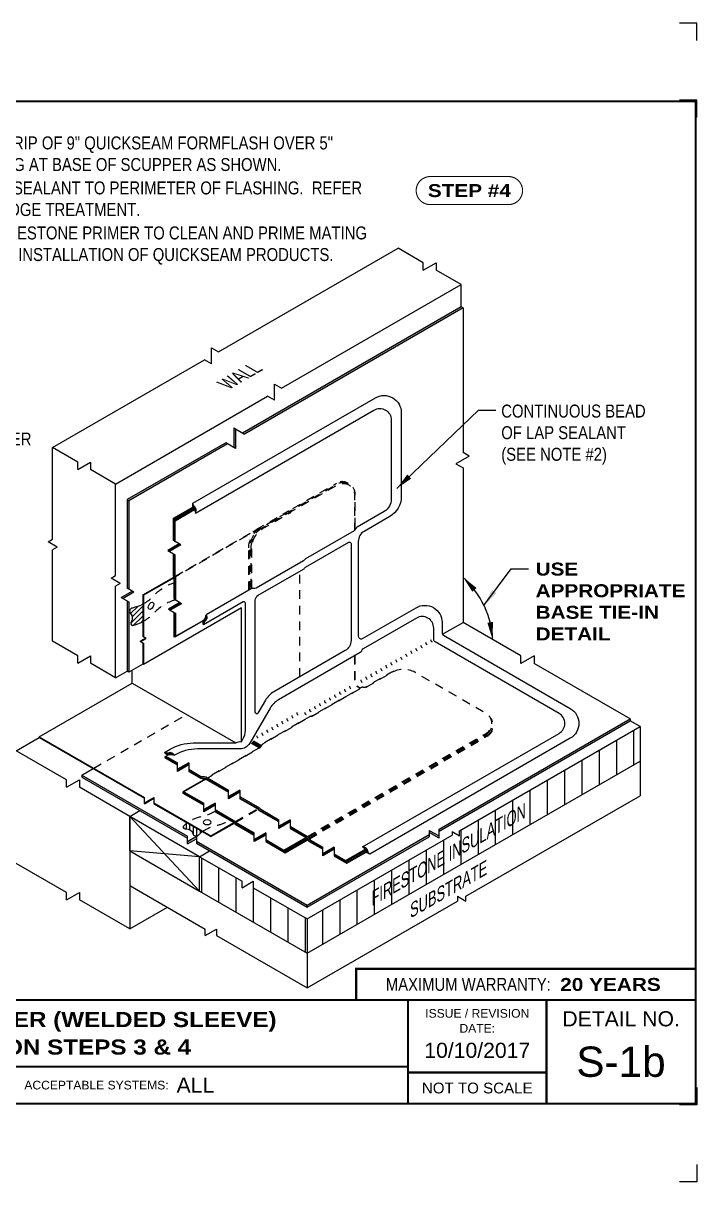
# Model space of a CAD drawing. Header units: inches. Extents: x 277.4 to 297.5, y 91 to 107.7.
# Drawn here: x 287.74 to 297.48, y 90.99 to 107.75 of the extents above; entities that cross this region are included whole.
import ezdxf
from ezdxf.enums import TextEntityAlignment as Align

# ---------------------------------------------------------------- set-up
doc = ezdxf.new("R2010")
doc.units = ezdxf.units.IN
doc.header["$MEASUREMENT"] = 0
doc.linetypes.add('HIDDEN2', pattern=[0.1875, 0.125, -0.0625])
doc.layers.get('0').update_dxf_attribs({"linetype": 'CONTINUOUS'})
doc.layers.get('DEFPOINTS').update_dxf_attribs({"linetype": 'CONTINUOUS'})
for name, color, linetype in [('FSBP-ACCESSORY-OTHER', 7, 'CONTINUOUS'), ('FSBP-ANNO-NOTE', 7, 'CONTINUOUS'), ('FSBP-INSULATION', 7, 'CONTINUOUS'), ('FSBP-MEMBRANE', 7, 'CONTINUOUS'), ('FSBP-SEALANTS', 1, 'CONTINUOUS'), ('FSBP-SUBSTRATE-GENERIC', 9, 'CONTINUOUS'), ('FSBP-TTLB', 7, 'CONTINUOUS'), ('FSBP-TTLB-BORDER', 7, 'CONTINUOUS'), ('FSBP-TTLB-TEXT', 7, 'CONTINUOUS'), ('FSBP-WALL-CURB', 9, 'CONTINUOUS'), ('FSBP-WOOD', 7, 'CONTINUOUS')]:
    doc.layers.add(name, color=color, linetype=linetype)
doc.styles.add('FSBP_ARIAL', font='arial.ttf')
doc.styles.add('FSBP_ARIAL_BOLD', font='')
doc.styles.add('FSBP_ARIAL_NAR', font='ARIALN.TTF')
doc.styles.get('FSBP_ARIAL_BOLD').set_extended_font_data('Arial Black')
doc.dimstyles.new('FSBP-LEADER', dxfattribs={"dimtxt": 0.1875, "dimasz": 0.25, "dimexe": 0.0625, "dimexo": 0.125, "dimgap": 0.125, "dimtad": 0, "dimtih": 1, "dimtoh": 1, "dimdec": 4, "dimzin": 0, "dimdsep": 46, "dimlunit": 4, "dimtxsty": 'FSBP_ARIAL_NAR', "dimcen": 0.09375, "dimclrd": 256, "dimclre": 256, "dimclrt": 256, "dimadec": 0, "dimazin": 0, "dimtfac": 1, "dimtdec": 4, "dimtofl": 0, "dimtmove": 0, "dimatfit": 3, "dimfxl": 0, "dimtolj": 1, "dimtzin": 0, "dimlwd": -1, "dimlwe": -1, "dimarcsym": 0})

# ---------------------------------------------------------------- blocks, each defined once
blk = doc.blocks.new('TTLB-EPDM_2')
at = {"layer": 'DEFPOINTS', "linetype": 'Continuous', "ltscale": 1.75}
for points in [[(20.016, 13.881), (20.016, 14.131), (19.766, 14.131)], [(20.016, -2.381), (20.016, -2.631), (19.766, -2.631)]]:
    blk.add_lwpolyline(points, dxfattribs=at)
at = {"layer": 'DEFPOINTS', "color": 1}
for points in [[(20.016, 12.766), (20.016, 13.016), (19.766, 13.016)], [(20.016, -1.266), (20.016, -1.516), (19.766, -1.516)]]:
    blk.add_lwpolyline(points, dxfattribs=at)
at = {"layer": 'FSBP-TTLB', "const_width": 0.0312}
blk.add_lwpolyline([(15.09, 0), (20, 0), (20, 0.451), (15.09, 0.451)], close=True, dxfattribs=at)
for points in [[(0, 0), (0, -1.5), (20, -1.5), (20, 0), (0, 0)], [(15.84, 0), (15.84, -0.964)], [(17.841, 0), (17.841, -1.5)], [(20, 0), (20, -1.5)], [(4.825, -0.964), (15.84, -0.964)], [(15.84, -0.964), (15.84, -1.5)], [(15.84, -1.049), (17.841, -1.049)]]:
    blk.add_lwpolyline(points, dxfattribs=at)
at = {"layer": 'FSBP-TTLB-BORDER', "const_width": 0.0312}
blk.add_lwpolyline([(20, 0), (20, 13), (0, 13), (0, 0)], dxfattribs=at)
at = {"layer": 'FSBP-TTLB-TEXT', "style": 'FSBP_ARIAL_NAR'}
blk.add_text('MAXIMUM WARRANTY:', height=0.1875, dxfattribs=at).set_placement((17.905, 0.226), align=Align.MIDDLE_RIGHT)
at = {"layer": 'FSBP-TTLB-TEXT', "style": 'FSBP_ARIAL'}
for s, height, p in [('ISSUE / REVISION', 0.125, (16.841, -0.194)), ('DETAIL NO.', 0.2188, (18.921, -0.272)), ('DATE:', 0.125, (16.841, -0.41)), ('NOT TO SCALE', 0.15625, (16.841, -1.274))]:
    blk.add_text(s, height=height, dxfattribs=at).set_placement(p, align=Align.MIDDLE_CENTER)
blk.add_text('ACCEPTABLE SYSTEMS:', height=0.125, dxfattribs=at).set_placement((10.293, -1.232), align=Align.MIDDLE_LEFT)
at = {"layer": 'FSBP-TTLB-TEXT'}
for tag, height, style, p in [('MAXIMUM_WARRANTY', 0.188, 'FSBP_ARIAL_BOLD', (18.04, 0.224)), ('ACCPT_SYSTEMS', 0.219, 'FSBP_ARIAL', (12.494, -1.232))]:
    blk.add_attdef(tag, text='', height=height, dxfattribs=dict(at, style=style)).set_placement(p, align=Align.MIDDLE_LEFT)
for tag, height, style, p in [('DETAIL_DESCP_LINE_1', 0.219, 'FSBP_ARIAL_BOLD', (10.331, -0.283)), ('DETAIL_DESCP_LINE_2', 0.219, 'FSBP_ARIAL_BOLD', (10.331, -0.681)), ('ISSUE_REV_DATE', 0.219, 'FSBP_ARIAL', (16.841, -0.728)), ('DETAIL_NUMBER', 0.438, 'FSBP_ARIAL', (18.919, -0.893))]:
    blk.add_attdef(tag, text='', height=height, dxfattribs=dict(at, style=style)).set_placement(p, align=Align.MIDDLE_CENTER)

msp = doc.modelspace()

# ---------------------------------------------------------------- hatches: boundary and pattern name
at = {"layer": 'FSBP-ACCESSORY-OTHER'}
h = msp.add_hatch(dxfattribs=at)
h.set_pattern_fill('STEEL', color=256, scale=0.25, angle=90, style=0)
h.set_pattern_definition([(135, (-0.43035, -0.21506), (-0.022097087, -0.022097087), []), (135, (-0.445974, -0.21506), (-0.022097087, -0.022097087), [])])
h.paths.add_polyline_path([(289.921, 99.725, 0.079624), (289.919, 99.734), (289.469, 99.475), (289.479, 99.47)])
h.paths.add_polyline_path([(289.518, 98.845), (289.509, 98.85), (289.43, 98.805), (289.439, 98.8)])
h.paths.add_polyline_path([(289.63, 96.535), (289.63, 96.545), (289.492, 96.466), (289.492, 96.455)])
h.paths.add_polyline_path([(290.793, 96.176, 0.082504), (290.786, 96.183), (290.453, 95.991), (290.453, 95.98)])
h = msp.add_hatch(dxfattribs=at)
h.set_pattern_fill('STEEL', color=256, scale=0.25, style=0)
h.set_pattern_definition([(45, (-0.43035, -0.21506), (-0.022097087, 0.022097087), []), (45, (-0.43035, -0.199437), (-0.022097087, 0.022097087), [])])
h.paths.add_polyline_path([(289.63, 96.466), (289.63, 96.455), (290.453, 95.98), (290.453, 95.991)])
h.paths.add_polyline_path([(287.971, 97.424), (287.971, 97.413), (289.492, 96.535), (289.492, 96.545)])
h.paths.add_polyline_path([(289.479, 98.777), (289.469, 98.782), (289.469, 98.475), (289.479, 98.47)])
h.paths.add_polyline_path([(289.479, 99.47), (289.469, 99.475), (289.469, 98.873), (289.479, 98.868)])
at = {"layer": 'FSBP-INSULATION'}
h = msp.add_hatch(dxfattribs=at)
h.set_pattern_fill('LINE', color=256, scale=2, angle=90, style=0)
h.set_pattern_definition([(90, (-0.43035, -0.21506), (-0.25, 2e-17), [])])
h.paths.add_polyline_path([(291.066, 95.24), (291.066, 95.334), (290.904, 95.24), (290.904, 95.334), (290.29, 95.689), (290.29, 95.189), (291.844, 94.291), (291.844, 94.791)])
h.paths.add_polyline_path([(291.844, 94.791), (291.844, 94.291), (293.498, 95.246), (296.658, 97.07), (296.658, 97.57), (294.046, 96.062), (294.046, 95.991), (293.94, 96.052), (293.94, 96.002)])
h.paths.add_polyline_path([(292.757, 94.9), (295.17, 96.294), (295.025, 96.546), (292.612, 95.152)], flags=24)
at = {"layer": 'FSBP-MEMBRANE'}
h = msp.add_hatch(color=256, dxfattribs=at)
h.paths.add_polyline_path([(289.267, 100.839), (289.241, 100.854), (289.241, 99.572), (289.267, 99.557)])
h.paths.add_polyline_path([(289.241, 100.854), (289.267, 100.839), (290.693, 101.662), (290.667, 101.677)])
h.paths.add_polyline_path([(290.809, 101.876), (290.783, 101.891), (290.783, 101.61), (290.809, 101.595)])
h.paths.add_polyline_path([(294.098, 103.628), (294.072, 103.643), (290.911, 101.818), (290.937, 101.803)])
h.paths.add_polyline_path([(289.341, 99.514), (289.315, 99.529), (289.158, 99.438), (289.184, 99.423)])
h.paths.add_polyline_path([(289.267, 99.375), (289.241, 99.39), (289.241, 98.373), (289.267, 98.358)])
h = msp.add_hatch(color=256, dxfattribs=at)
edge = h.paths.add_edge_path()
edge.add_spline(control_points=[(290.215, 100.709), (290.212, 100.712), (290.21, 100.716), (290.207, 100.719)], knot_values=[0.270252, 0.270252, 0.270252, 0.270252, 0.308592, 0.308592, 0.308592, 0.308592], degree=3, periodic=0)
edge.add_line((290.207, 100.719), (289.925, 100.556))
edge.add_line((289.925, 100.556), (289.938, 100.549))
edge.add_line((289.938, 100.549), (290.215, 100.709))
h.paths.add_polyline_path([(289.938, 100.549), (289.925, 100.556), (289.925, 100.254), (289.938, 100.246)])
h.paths.add_polyline_path([(290.02, 100.199), (290.007, 100.206), (289.842, 100.111), (289.855, 100.104)])
h.paths.add_polyline_path([(289.938, 100.056), (289.925, 100.063), (289.925, 99.753, 0.124612), (289.929, 99.739, -0.124612), (289.934, 99.726), (289.934, 99.404), (289.947, 99.397), (289.947, 99.726, 0.124612), (289.942, 99.74, -0.124612), (289.938, 99.753)])
h.paths.add_polyline_path([(290.029, 99.349), (290.016, 99.357), (289.852, 99.261), (289.865, 99.254)])
h.paths.add_polyline_path([(289.947, 99.206), (289.934, 99.214), (289.934, 98.884), (289.947, 98.877)])
h = msp.add_hatch(color=256, dxfattribs=at)
h.paths.add_polyline_path([(293.751, 96.089), (293.751, 96.059), (296.513, 97.654), (296.513, 97.684)])
h.paths.add_polyline_path([(293.611, 96.07), (293.611, 96.04), (293.751, 95.959), (293.751, 95.989)])
h.paths.add_polyline_path([(293.611, 95.978), (293.611, 96.008), (291.846, 94.989), (291.846, 94.959)])
h.paths.add_polyline_path([(290.243, 95.914), (290.243, 95.884), (291.846, 94.959), (291.846, 94.989)])
h.paths.add_polyline_path([(290.243, 95.949), (290.243, 95.979), (290.116, 95.906), (290.116, 95.876)])
h.paths.add_polyline_path([(290.116, 95.957), (290.116, 95.987), (288.587, 96.87), (288.587, 96.84)])
h = msp.add_hatch(color=256, dxfattribs=at)
h.paths.add_polyline_path([(289.804, 97.145), (289.803, 97.144), (289.803, 97.124), (289.971, 97.027), (289.971, 97.048)])
h.paths.add_polyline_path([(290.136, 97.027), (290.136, 97.048), (289.971, 96.953), (289.971, 96.932)])
h.paths.add_polyline_path([(290.136, 96.953), (290.136, 96.932), (290.304, 96.835, 0.127503), (290.342, 96.827, -0.127503), (290.381, 96.82), (290.707, 96.632), (290.707, 96.653), (290.381, 96.842, 0.127503), (290.342, 96.849, -0.127503), (290.304, 96.856)])
h.paths.add_polyline_path([(290.872, 96.632), (290.872, 96.653), (290.707, 96.558), (290.707, 96.537)])
h.paths.add_polyline_path([(290.872, 96.558), (290.872, 96.537), (291.135, 96.384, -0.124612), (291.145, 96.374, 0.124612), (291.154, 96.363), (291.434, 96.202), (291.434, 96.223), (291.173, 96.374, -0.124612), (291.164, 96.384, 0.124612), (291.154, 96.395)])
h.paths.add_polyline_path([(291.599, 96.202), (291.599, 96.223), (291.434, 96.128), (291.434, 96.106)])
h.paths.add_polyline_path([(291.599, 96.128), (291.599, 96.106), (291.831, 95.972, -0.127503), (291.857, 95.942, 0.127503), (291.882, 95.913), (292.069, 95.805), (292.069, 95.827), (291.901, 95.924, -0.127503), (291.875, 95.953, 0.127503), (291.85, 95.983)])
h.paths.add_polyline_path([(292.233, 95.805), (292.233, 95.827), (292.069, 95.732), (292.069, 95.71)])
h.paths.add_polyline_path([(292.233, 95.732), (292.233, 95.71), (292.401, 95.613), (292.401, 95.635)])
edge = h.paths.add_edge_path()
edge.add_spline(control_points=[(292.686, 95.777), (292.684, 95.783), (292.681, 95.789), (292.678, 95.795)], knot_values=[0.253224, 0.253224, 0.253224, 0.253224, 0.308592, 0.308592, 0.308592, 0.308592], degree=3, periodic=0)
edge.add_line((292.678, 95.795), (292.401, 95.635))
edge.add_line((292.401, 95.635), (292.401, 95.613))
edge.add_line((292.401, 95.613), (292.686, 95.777))
h = msp.add_hatch(color=256, dxfattribs=at)
h.paths.add_polyline_path([(290.064, 96.629), (290.064, 96.614), (290.35, 96.45), (290.35, 96.465)])
h.paths.add_polyline_path([(290.514, 96.45), (290.514, 96.465), (290.35, 96.369), (290.35, 96.354)])
h.paths.add_polyline_path([(290.514, 96.369), (290.514, 96.354), (290.793, 96.194, -0.124612), (290.802, 96.183, 0.124612), (290.812, 96.172), (291.081, 96.017), (291.081, 96.032), (290.819, 96.183, -0.124612), (290.809, 96.194, 0.124612), (290.8, 96.205)])
h.paths.add_polyline_path([(291.246, 96.017), (291.246, 96.032), (291.081, 95.937), (291.081, 95.922)])
h.paths.add_polyline_path([(291.246, 95.937), (291.246, 95.922), (291.508, 95.77), (291.508, 95.785)])
h.paths.add_polyline_path([(291.835, 95.959, 0.044468), (291.824, 95.968), (291.508, 95.785), (291.508, 95.77)])
at = {"layer": 'FSBP-SEALANTS'}
h = msp.add_hatch(dxfattribs=at)
h.set_pattern_fill('ANSI31', color=256, scale=0.1, style=0)
h.set_pattern_definition([(15, (373.060452, -130.193455), (0.00323523806, -0.0120740728), [])])
edge = h.paths.add_edge_path()
edge.add_spline(control_points=[(290.192, 100.804), (290.195, 100.791), (290.202, 100.758), (290.252, 100.721), (290.238, 100.68), (290.231, 100.66)], knot_values=[0, 0, 0, 0, 0.040518, 0.100456, 0.157748, 0.157748, 0.157748, 0.157748], degree=3, periodic=0)
edge.add_spline(control_points=[(290.231, 100.66), (290.228, 100.676), (290.224, 100.692), (290.217, 100.705)], knot_values=[0.106602, 0.106602, 0.106602, 0.106602, 0.154013, 0.154013, 0.154013, 0.154013], degree=3, periodic=0)
edge.add_spline(control_points=[(290.217, 100.705), (290.216, 100.706), (290.213, 100.711), (290.21, 100.716), (290.207, 100.72)], knot_values=[0.089531, 0.089531, 0.089531, 0.089531, 0.091614, 0.106602, 0.106602, 0.106602, 0.106602], degree=3, periodic=0)
edge.add_spline(control_points=[(290.207, 100.72), (290.204, 100.725), (290.2, 100.729), (290.197, 100.734)], knot_values=[0.072772, 0.072772, 0.072772, 0.072772, 0.089531, 0.089531, 0.089531, 0.089531], degree=3, periodic=0)
edge.add_spline(control_points=[(290.197, 100.734), (290.194, 100.738), (290.192, 100.743), (290.19, 100.748), (290.189, 100.749)], knot_values=[0.054789, 0.054789, 0.054789, 0.054789, 0.069492, 0.072772, 0.072772, 0.072772, 0.072772], degree=3, periodic=0)
edge.add_spline(control_points=[(290.189, 100.749), (290.184, 100.766), (290.188, 100.785), (290.192, 100.804)], knot_values=[0, 0, 0, 0, 0.054789, 0.054789, 0.054789, 0.054789], degree=3, periodic=0)
h = msp.add_hatch(dxfattribs=at)
h.set_pattern_fill('ANSI31', color=256, scale=0.4, style=0)
h.set_pattern_definition([(45, (30.498773, -1.266806), (-0.035355339, 0.035355339), [])])
h.paths.add_polyline_path([(289.469, 99.342, -0.065045), (289.319, 99.286, 0.622721), (289.291, 99.207, -0.36093), (289.3, 99.088, 0.501334), (289.319, 99.032, 0.065045), (289.469, 99.089)])
h = msp.add_hatch(dxfattribs=at)
h.set_pattern_fill('ANSI31', color=256, scale=0.1, angle=-60, style=0)
h.set_pattern_definition([(345, (373.21354, 330.041008), (0.00323523806, 0.0120740728), [])])
edge = h.paths.add_edge_path()
edge.add_spline(control_points=[(290.345, 99.043), (290.348, 99.056), (290.355, 99.09), (290.405, 99.126), (290.391, 99.167), (290.384, 99.187)], knot_values=[0, 0, 0, 0, 0.040518, 0.100456, 0.157748, 0.157748, 0.157748, 0.157748], degree=3, periodic=0)
edge.add_spline(control_points=[(290.384, 99.187), (290.381, 99.172), (290.377, 99.156), (290.37, 99.142)], knot_values=[0.106602, 0.106602, 0.106602, 0.106602, 0.154013, 0.154013, 0.154013, 0.154013], degree=3, periodic=0)
edge.add_spline(control_points=[(290.37, 99.142), (290.369, 99.141), (290.367, 99.136), (290.363, 99.132), (290.36, 99.128)], knot_values=[0.089531, 0.089531, 0.089531, 0.089531, 0.091614, 0.106602, 0.106602, 0.106602, 0.106602], degree=3, periodic=0)
edge.add_spline(control_points=[(290.36, 99.128), (290.357, 99.123), (290.353, 99.118), (290.35, 99.114)], knot_values=[0.072772, 0.072772, 0.072772, 0.072772, 0.089531, 0.089531, 0.089531, 0.089531], degree=3, periodic=0)
edge.add_spline(control_points=[(290.35, 99.114), (290.348, 99.11), (290.345, 99.105), (290.343, 99.099), (290.343, 99.098)], knot_values=[0.054789, 0.054789, 0.054789, 0.054789, 0.069492, 0.072772, 0.072772, 0.072772, 0.072772], degree=3, periodic=0)
edge.add_spline(control_points=[(290.343, 99.098), (290.337, 99.082), (290.341, 99.062), (290.345, 99.043)], knot_values=[0, 0, 0, 0, 0.054789, 0.054789, 0.054789, 0.054789], degree=3, periodic=0)
h = msp.add_hatch(dxfattribs=at)
h.set_pattern_fill('ANSI31', color=256, scale=0.1, angle=-60, style=0)
h.set_pattern_definition([(75, (531.264418, 53.462733), (0.0120740728, -0.00323523806), [])])
edge = h.paths.add_edge_path()
edge.add_spline(control_points=[(289.78, 97.196), (289.793, 97.191), (289.825, 97.181), (289.882, 97.206), (289.911, 97.173), (289.925, 97.157)], knot_values=[0, 0, 0, 0, 0.040518, 0.100456, 0.157748, 0.157748, 0.157748, 0.157748], degree=3, periodic=0)
edge.add_spline(control_points=[(289.925, 97.157), (289.909, 97.162), (289.894, 97.167), (289.878, 97.167)], knot_values=[0.106602, 0.106602, 0.106602, 0.106602, 0.154013, 0.154013, 0.154013, 0.154013], degree=3, periodic=0)
edge.add_spline(control_points=[(289.878, 97.167), (289.877, 97.167), (289.872, 97.167), (289.866, 97.167), (289.861, 97.166)], knot_values=[0.089531, 0.089531, 0.089531, 0.089531, 0.091614, 0.106602, 0.106602, 0.106602, 0.106602], degree=3, periodic=0)
edge.add_spline(control_points=[(289.861, 97.166), (289.855, 97.166), (289.849, 97.165), (289.844, 97.165)], knot_values=[0.072772, 0.072772, 0.072772, 0.072772, 0.089531, 0.089531, 0.089531, 0.089531], degree=3, periodic=0)
edge.add_spline(control_points=[(289.844, 97.165), (289.839, 97.164), (289.833, 97.164), (289.828, 97.166), (289.827, 97.166)], knot_values=[0.054789, 0.054789, 0.054789, 0.054789, 0.069492, 0.072772, 0.072772, 0.072772, 0.072772], degree=3, periodic=0)
edge.add_spline(control_points=[(289.827, 97.166), (289.81, 97.17), (289.795, 97.183), (289.78, 97.196)], knot_values=[0, 0, 0, 0, 0.054789, 0.054789, 0.054789, 0.054789], degree=3, periodic=0)
h = msp.add_hatch(dxfattribs=at)
h.set_pattern_fill('ANSI31', color=256, scale=0.4, angle=45, style=0)
h.set_pattern_definition([(90, (21.60036, 0.203955), (-0.05, 7e-18), [])])
h.paths.add_polyline_path([(290.109, 96.179, 0.028525), (290.057, 96.13, 0.501334), (290.097, 96.086, -0.36093), (290.195, 96.018, 0.550988), (290.27, 95.996, -0.032505), (290.328, 96.052)])
h = msp.add_hatch(dxfattribs=at)
h.set_pattern_fill('ANSI31', color=256, scale=0.1, style=0)
h.set_pattern_definition([(45, (134.133998, 282.992123), (-0.00883883476, 0.00883883476), [])])
edge = h.paths.add_edge_path()
edge.add_spline(control_points=[(292.75, 95.727), (292.74, 95.736), (292.715, 95.759), (292.708, 95.82), (292.665, 95.829), (292.645, 95.833)], knot_values=[0, 0, 0, 0, 0.040518, 0.100456, 0.157748, 0.157748, 0.157748, 0.157748], degree=3, periodic=0)
edge.add_spline(control_points=[(292.645, 95.833), (292.656, 95.822), (292.668, 95.811), (292.676, 95.798)], knot_values=[0.106602, 0.106602, 0.106602, 0.106602, 0.154013, 0.154013, 0.154013, 0.154013], degree=3, periodic=0)
edge.add_spline(control_points=[(292.676, 95.798), (292.677, 95.797), (292.68, 95.792), (292.682, 95.787), (292.684, 95.782)], knot_values=[0.089531, 0.089531, 0.089531, 0.089531, 0.091614, 0.106602, 0.106602, 0.106602, 0.106602], degree=3, periodic=0)
edge.add_spline(control_points=[(292.684, 95.782), (292.686, 95.777), (292.689, 95.772), (292.691, 95.767)], knot_values=[0.072772, 0.072772, 0.072772, 0.072772, 0.089531, 0.089531, 0.089531, 0.089531], degree=3, periodic=0)
edge.add_spline(control_points=[(292.691, 95.767), (292.693, 95.762), (292.696, 95.757), (292.7, 95.753), (292.701, 95.752)], knot_values=[0.054789, 0.054789, 0.054789, 0.054789, 0.069492, 0.072772, 0.072772, 0.072772, 0.072772], degree=3, periodic=0)
edge.add_spline(control_points=[(292.701, 95.752), (292.713, 95.74), (292.731, 95.733), (292.75, 95.727)], knot_values=[0, 0, 0, 0, 0.054789, 0.054789, 0.054789, 0.054789], degree=3, periodic=0)

# ---------------------------------------------------------------- linework, layer by layer
at = {"layer": 'FSBP-ACCESSORY-OTHER', "linetype": 'HIDDEN2'}
for p, q in [((289.939, 99.746), (291.544, 100.673)), ((291.167, 100.445), (289.943, 99.738)), ((290.808, 96.196), (291.128, 96.38)), ((290.813, 96.188), (291.135, 96.374))]:
    msp.add_line(p, q, dxfattribs=at)
at = {"layer": 'FSBP-ACCESSORY-OTHER'}
for p, q in [((289.469, 99.475), (289.919, 99.734)), ((289.921, 99.725), (289.479, 99.47))]:
    msp.add_line(p, q, dxfattribs=at)
at = {"layer": 'FSBP-ACCESSORY-OTHER', "linetype": 'Continuous'}
for p, q in [((289.479, 99.47), (289.469, 99.475)), ((289.469, 99.475), (289.469, 98.873)), ((289.479, 99.47), (289.479, 98.868)), ((290.895, 99.287), (289.479, 98.47)), ((289.43, 98.805), (289.509, 98.85)), ((289.43, 98.805), (289.479, 98.777)), ((289.439, 98.8), (289.518, 98.845)), ((289.518, 98.845), (289.469, 98.873)), ((289.469, 98.782), (289.469, 98.475)), ((289.479, 98.777), (289.479, 98.47)), ((289.479, 98.47), (289.469, 98.475)), ((289.315, 98.199), (289.315, 98.386)), ((287.971, 97.424), (289.315, 98.199)), ((287.971, 97.424), (289.492, 96.545)), ((287.971, 97.424), (287.971, 97.413)), ((287.971, 97.413), (289.492, 96.535)), ((289.492, 96.466), (289.63, 96.545)), ((289.492, 96.455), (289.492, 96.545)), ((289.492, 96.455), (289.63, 96.535)), ((289.63, 96.545), (289.63, 96.455)), ((289.63, 96.466), (290.453, 95.991)), ((289.63, 96.455), (290.453, 95.98)), ((290.453, 95.991), (290.786, 96.183)), ((290.453, 95.98), (290.793, 96.176)), ((290.453, 95.991), (290.453, 95.98))]:
    msp.add_line(p, q, dxfattribs=at)
at = {"layer": 'FSBP-ACCESSORY-OTHER', "linetype": 'HIDDEN2'}
msp.add_lwpolyline([(291.741, 98.292), (291.741, 99.819)], dxfattribs=at)
msp.add_arc((291.607, 100.564), 0.125, 101.277, 120, dxfattribs=at)
at = {"layer": 'FSBP-ACCESSORY-OTHER', "linetype": 'Continuous'}
msp.add_ellipse((289.587, 99.317), major_axis=(-0.0287, -0.0497), ratio=0.57735, dxfattribs=at)
at = {"layer": 'FSBP-ACCESSORY-OTHER', "linetype": 'Continuous', "extrusion": (0, 0, -1)}
msp.add_ellipse((290.399, 96.187), major_axis=(-0.0574, 0), ratio=0.57735, dxfattribs=at)
at = {"layer": 'FSBP-ANNO-NOTE', "const_width": 0.0156}
msp.add_lwpolyline([(293.624, 105.122), (294.756, 105.122, 1), (294.756, 105.528), (293.624, 105.528, 1)], format="xyb", close=True, dxfattribs=at)
at = {"layer": 'FSBP-ANNO-NOTE'}
for points in [[(294.098, 99.734, 0, 0.082, 0), (294.264, 99.548, 0.082, 0.082, 0)], [(294.525, 98.831, 0, 0.082, 0), (294.491, 99.079, 0.082, 0.082, 0)]]:
    msp.add_lwpolyline(points, format="xyseb", dxfattribs=at)
msp.add_ellipse((293.935, 99.173), major_axis=(-0.418, 0.723), ratio=0.57735, start_param=3.926991, end_param=5.2183, dxfattribs=at)
at = {"layer": 'FSBP-INSULATION', "linetype": 'Continuous'}
for p, q in [((294.046, 96.062), (296.658, 97.57)), ((296.658, 97.57), (296.513, 97.654)), ((293.498, 95.246), (296.658, 97.07)), ((293.94, 96.052), (294.046, 95.991)), ((293.94, 96.052), (293.94, 96.002)), ((294.046, 95.991), (294.046, 96.062)), ((291.844, 94.791), (293.94, 96.002)), ((290.29, 95.689), (290.904, 95.334)), ((290.904, 95.24), (291.066, 95.334)), ((290.904, 95.24), (290.904, 95.334)), ((291.066, 95.334), (291.066, 95.24)), ((291.066, 95.24), (291.844, 94.791)), ((291.844, 94.291), (293.498, 95.246)), ((290.29, 95.189), (291.844, 94.291)), ((291.844, 94.791), (291.844, 94.291))]:
    msp.add_line(p, q, dxfattribs=at)
at = {"layer": 'FSBP-INSULATION'}
msp.add_line((296.658, 97.57), (296.658, 97.07), dxfattribs=at)
at = {"layer": 'FSBP-MEMBRANE', "linetype": 'Continuous'}
for p, q in [((294.072, 103.643), (290.911, 101.818)), ((294.098, 103.628), (290.937, 101.803)), ((294.098, 103.628), (294.072, 103.643)), ((294.098, 103.628), (294.098, 101.534)), ((290.783, 101.891), (290.937, 101.803)), ((290.783, 101.891), (290.783, 101.61)), ((290.809, 101.876), (290.809, 101.595)), ((290.667, 101.677), (289.241, 100.854)), ((290.693, 101.662), (289.267, 100.839)), ((290.809, 101.595), (290.667, 101.677)), ((294.185, 101.484), (293.993, 101.373)), ((294.185, 101.484), (294.098, 101.534)), ((293.993, 101.373), (294.098, 101.313)), ((294.098, 101.313), (294.098, 99.078)), ((289.241, 100.854), (289.267, 100.839)), ((289.241, 100.854), (289.241, 99.572)), ((289.267, 100.839), (289.267, 99.557)), ((290.02, 100.199), (289.912, 100.261)), ((289.994, 100.214), (289.829, 100.119)), ((289.829, 100.119), (289.938, 100.056)), ((290.007, 100.206), (289.842, 100.111)), ((290.02, 100.199), (289.855, 100.104)), ((289.341, 99.514), (289.241, 99.572)), ((289.158, 99.438), (289.315, 99.529)), ((289.158, 99.438), (289.267, 99.375)), ((289.341, 99.514), (289.184, 99.423)), ((290.029, 99.349), (289.921, 99.412)), ((289.241, 99.39), (289.241, 98.373)), ((289.267, 99.375), (289.267, 98.358)), ((290.003, 99.364), (289.839, 99.269)), ((289.839, 99.269), (289.947, 99.206)), ((290.016, 99.357), (289.852, 99.261)), ((290.029, 99.349), (289.865, 99.254)), ((290.895, 97.35), (290.895, 99.287)), ((293.801, 98.907), (294.098, 99.078)), ((294.934, 98.595), (294.098, 99.078)), ((295.126, 98.595), (294.934, 98.485)), ((294.934, 98.485), (294.934, 98.595)), ((295.126, 98.595), (295.126, 98.485)), ((289.469, 98.475), (289.267, 98.358)), ((296.513, 97.684), (295.126, 98.485)), ((289.267, 98.358), (289.241, 98.373)), ((289.315, 98.199), (290.814, 97.334)), ((293.751, 96.089), (296.513, 97.684)), ((293.751, 96.059), (296.513, 97.654)), ((290.136, 97.048), (289.971, 96.953)), ((289.971, 96.923), (289.971, 97.048)), ((290.136, 97.027), (289.971, 96.932)), ((290.136, 97.018), (289.971, 96.923)), ((290.136, 97.048), (290.136, 96.923)), ((288.587, 96.87), (290.116, 95.987)), ((288.587, 96.87), (288.587, 96.84)), ((288.587, 96.84), (290.116, 95.957)), ((290.872, 96.653), (290.707, 96.558)), ((290.707, 96.528), (290.707, 96.653)), ((290.872, 96.632), (290.707, 96.537)), ((290.872, 96.623), (290.707, 96.528)), ((290.872, 96.653), (290.872, 96.528)), ((290.514, 96.465), (290.35, 96.369)), ((290.35, 96.339), (290.35, 96.465)), ((290.514, 96.45), (290.35, 96.354)), ((290.514, 96.435), (290.35, 96.339)), ((290.514, 96.465), (290.514, 96.339)), ((291.599, 96.223), (291.434, 96.128)), ((291.434, 96.098), (291.434, 96.223)), ((291.599, 96.223), (291.599, 96.098)), ((291.599, 96.202), (291.434, 96.106)), ((291.599, 96.193), (291.434, 96.098)), ((293.611, 96.07), (293.751, 95.989)), ((293.611, 96.07), (293.611, 95.978)), ((293.751, 95.959), (293.751, 96.089)), ((290.116, 95.876), (290.116, 95.987)), ((290.243, 95.979), (290.116, 95.906)), ((290.116, 95.876), (290.243, 95.949)), ((290.243, 95.979), (290.243, 95.884)), ((290.243, 95.914), (291.846, 94.989)), ((290.243, 95.884), (291.846, 94.959)), ((291.246, 96.032), (291.081, 95.937)), ((291.081, 95.907), (291.081, 96.032)), ((291.246, 96.017), (291.081, 95.922)), ((291.246, 96.002), (291.081, 95.907)), ((291.246, 96.032), (291.246, 95.907)), ((291.846, 94.989), (293.611, 96.008)), ((291.846, 94.959), (293.611, 95.978)), ((293.751, 95.959), (293.611, 96.04)), ((292.233, 95.827), (292.069, 95.732)), ((292.069, 95.702), (292.069, 95.827)), ((292.233, 95.805), (292.069, 95.71)), ((292.233, 95.797), (292.069, 95.702)), ((292.233, 95.827), (292.233, 95.702)), ((291.846, 94.959), (291.846, 94.989))]:
    msp.add_line(p, q, dxfattribs=at)
at = {"layer": 'FSBP-MEMBRANE'}
for p, q in [((289.912, 100.585), (289.925, 100.577)), ((289.925, 100.577), (290.197, 100.734)), ((289.925, 100.577), (289.925, 100.556)), ((289.938, 100.549), (289.925, 100.556)), ((289.934, 98.863), (289.921, 98.871)), ((289.947, 98.877), (289.934, 98.884)), ((289.934, 98.884), (289.934, 98.863)), ((289.947, 98.877), (289.947, 98.877)), ((296.513, 97.684), (296.513, 97.654)), ((289.785, 97.134), (289.803, 97.144)), ((289.785, 97.134), (289.785, 97.126)), ((289.803, 97.124), (289.785, 97.134)), ((289.785, 97.126), (289.971, 97.018)), ((289.803, 97.145), (289.837, 97.164)), ((289.803, 97.145), (289.803, 97.145)), ((289.803, 97.145), (289.803, 97.124)), ((289.803, 97.145), (289.971, 97.048)), ((289.803, 97.124), (289.971, 97.027)), ((288.587, 96.87), (288.749, 96.964)), ((290.046, 96.625), (290.046, 96.61)), ((290.064, 96.614), (290.046, 96.625)), ((290.064, 96.629), (290.064, 96.629)), ((290.064, 96.629), (290.064, 96.614)), ((291.526, 95.76), (291.846, 95.945)), ((291.508, 95.785), (291.508, 95.77)), ((291.526, 95.76), (291.508, 95.77)), ((291.526, 95.745), (291.526, 95.76)), ((292.233, 95.732), (292.401, 95.635)), ((292.233, 95.71), (292.419, 95.603)), ((292.401, 95.635), (292.678, 95.795)), ((292.401, 95.613), (292.686, 95.777)), ((292.419, 95.603), (292.694, 95.761)), ((292.419, 95.594), (292.698, 95.755)), ((292.233, 95.702), (292.419, 95.594)), ((292.401, 95.613), (292.401, 95.635)), ((292.419, 95.594), (292.419, 95.603))]:
    msp.add_line(p, q, dxfattribs=at)
at = {"layer": 'FSBP-MEMBRANE', "linetype": 'HIDDEN2'}
for p, q in [((291.032, 100.159), (291.032, 99.561)), ((288.759, 96.969), (290.102, 97.745)), ((291.872, 95.96), (294.449, 97.448))]:
    msp.add_line(p, q, dxfattribs=at)
at = {"layer": 'FSBP-MEMBRANE', "linetype": 'HIDDEN2', "flags": 128}
for points in [[(291.001, 100.156, -0.267949), (291.167, 100.445), (291.571, 100.678, 0.130829), (291.585, 100.691, -0.130829), (291.6, 100.705), (292.271, 101.092)], [(291.014, 99.551), (291.014, 100.149, -0.267949), (291.18, 100.437), (291.584, 100.67, 0.130829), (291.598, 100.684, -0.130829), (291.613, 100.697), (292.284, 101.085, -0.57735), (292.534, 100.94), (292.534, 100.41)], [(291.045, 99.567), (291.045, 100.152, -0.267949), (291.211, 100.44), (291.597, 100.663, 0.130829), (291.611, 100.676, -0.130829), (291.626, 100.69), (292.279, 101.067, -0.57735), (292.529, 100.922), (292.529, 100.406)], [(292.529, 98.594), (292.529, 98.197, 0.267949), (292.55, 98.161), (292.611, 98.125)], [(292.534, 98.597), (292.534, 98.2, 0.267949), (292.555, 98.164), (292.617, 98.128)], [(291.85, 95.983), (294.431, 97.473, 0.57735), (294.431, 97.762), (293.405, 98.355, 0.267949), (293.071, 98.355), (292.693, 98.137, -0.219395), (292.66, 98.132, 0.219395), (292.626, 98.128), (291.923, 97.722, -0.130829), (291.904, 97.716, 0.130829), (291.885, 97.711), (291.199, 97.315, 0.134379), (291.177, 97.287, -0.134379), (291.154, 97.259), (290.407, 96.827)], [(293.102, 98.37, 0.050608), (293.04, 98.343), (292.694, 98.143, -0.219395), (292.66, 98.138, 0.219395), (292.627, 98.134), (291.918, 97.725, -0.130829), (291.899, 97.719, 0.130829), (291.88, 97.714), (291.193, 97.317, 0.134379), (291.171, 97.289, -0.134379), (291.148, 97.261), (290.402, 96.83)], [(291.15, 97.262), (291.022, 97.336, -0.010445), (291.02, 97.337, -0.010445)], [(291.16, 97.271), (291.035, 97.344, -0.055964), (291.027, 97.349, -0.055964)], [(291.17, 97.287), (291.053, 97.354, -0.123444), (291.038, 97.368, -0.123444)], [(291.175, 97.298), (291.066, 97.362, -0.179364), (291.047, 97.384, -0.179364)]]:
    msp.add_lwpolyline(points, format="xyb", dxfattribs=at)
at = {"layer": 'FSBP-MEMBRANE', "linetype": 'HIDDEN2'}
for points in [[(292.439, 101.07, 0.280048), (292.266, 101.074)], [(292.444, 101.088, 0.280048), (292.271, 101.092)], [(291.032, 100.159, -0.267949), (291.198, 100.448, -0.267949)]]:
    msp.add_lwpolyline(points, format="xyb", dxfattribs=at)
at = {"layer": 'FSBP-MEMBRANE'}
for points in [[(289.912, 100.261), (289.912, 100.585), (290.191, 100.746)], [(289.925, 100.254), (289.925, 100.556), (290.207, 100.719)], [(289.938, 100.246), (289.938, 100.549), (290.215, 100.709)], [(289.921, 98.871), (289.921, 99.221)], [(289.934, 98.884), (289.934, 99.214)], [(290.343, 99.1), (289.934, 98.863)], [(290.346, 99.107), (289.947, 98.877), (289.947, 99.206)], [(290.375, 96.814), (290.046, 96.625)], [(290.381, 96.812), (290.064, 96.629), (290.35, 96.465)], [(290.046, 96.61), (290.35, 96.435)], [(290.064, 96.614), (290.35, 96.45)], [(291.246, 95.937), (291.508, 95.785), (291.824, 95.968)], [(291.246, 95.922), (291.508, 95.77), (291.835, 95.959)], [(291.246, 95.907), (291.526, 95.745), (291.852, 95.933)]]:
    msp.add_lwpolyline(points, dxfattribs=at)
for points in [[(289.921, 99.412), (289.921, 99.725, 0.124612), (289.916, 99.739, -0.124612), (289.912, 99.752), (289.912, 100.071)], [(289.934, 99.404), (289.934, 99.726, 0.124612), (289.929, 99.739, -0.124612), (289.925, 99.753), (289.925, 100.063)], [(289.947, 99.397), (289.947, 99.726, 0.124612), (289.942, 99.74, -0.124612), (289.938, 99.753), (289.938, 100.056)], [(290.136, 96.953), (290.304, 96.856, 0.127503), (290.342, 96.849, -0.127503), (290.381, 96.842), (290.707, 96.653)], [(290.136, 96.932), (290.304, 96.835, 0.127503), (290.342, 96.827, -0.127503), (290.381, 96.82), (290.707, 96.632)], [(290.136, 96.923), (290.304, 96.826, 0.127503), (290.342, 96.819, -0.127503), (290.381, 96.812), (290.707, 96.623)], [(290.872, 96.558), (291.154, 96.395, -0.124612), (291.164, 96.384, 0.124612), (291.173, 96.374), (291.434, 96.223)], [(290.872, 96.537), (291.135, 96.384, -0.124612), (291.145, 96.374, 0.124612), (291.154, 96.363), (291.434, 96.202)], [(291.434, 96.193), (291.147, 96.359, -0.124612), (291.138, 96.369, 0.124612), (291.128, 96.38), (290.872, 96.528)], [(290.514, 96.369), (290.8, 96.205, -0.124612), (290.809, 96.194, 0.124612), (290.819, 96.183), (291.081, 96.032)], [(290.514, 96.354), (290.793, 96.194, -0.124612), (290.802, 96.183, 0.124612), (290.812, 96.172), (291.081, 96.017)], [(290.514, 96.339), (290.786, 96.183, -0.124612), (290.795, 96.172, 0.124612), (290.805, 96.161), (291.081, 96.002)], [(291.599, 96.128), (291.85, 95.983, -0.127503), (291.875, 95.953, 0.127503), (291.901, 95.924), (292.069, 95.827)], [(292.069, 95.805), (291.882, 95.913, -0.127503), (291.857, 95.942, 0.127503), (291.831, 95.972), (291.599, 96.106)], [(291.599, 96.098), (291.824, 95.968, -0.127503), (291.849, 95.938, 0.127503), (291.875, 95.909), (292.069, 95.797)]]:
    msp.add_lwpolyline(points, format="xyb", dxfattribs=at)
at = {"layer": 'FSBP-MEMBRANE', "linetype": 'HIDDEN2'}
for points in [[(291.001, 99.543), (291.001, 100.156)], [(291.861, 95.974), (294.431, 97.458)], [(291.878, 95.948), (294.449, 97.433)]]:
    msp.add_lwpolyline(points, dxfattribs=at)
at = {"layer": 'FSBP-MEMBRANE'}
for centre in [(293.527, 98.749), (293.599, 98.791), (293.671, 98.832), (293.238, 98.582), (293.31, 98.624), (293.383, 98.666), (293.455, 98.707), (292.949, 98.416), (293.022, 98.457), (293.094, 98.499), (293.166, 98.541), (292.661, 98.249), (292.733, 98.291), (292.805, 98.332), (292.877, 98.374), (292.354, 98.072), (292.426, 98.113), (292.498, 98.155), (292.065, 97.905), (292.138, 97.947), (292.21, 97.988), (292.282, 98.03), (291.664, 97.731), (291.736, 97.773), (291.849, 97.78), (291.921, 97.822), (291.993, 97.863), (291.375, 97.564), (291.447, 97.606), (291.519, 97.648), (291.592, 97.689), (291.159, 97.439), (291.231, 97.481), (291.303, 97.523)]:
    msp.add_arc(centre, 0.0417, 180, 240, dxfattribs=at)
at = {"layer": 'FSBP-MEMBRANE', "linetype": 'HIDDEN2'}
for centre, end in [((294.348, 97.603), 2.5792), ((294.366, 97.592), 40.7348), ((294.366, 97.577), 2.5792)]:
    msp.add_arc(centre, 0.167, 300, end, dxfattribs=at)
at = {"layer": 'FSBP-SEALANTS'}
msp.add_line((289.78, 97.196), (289.865, 97.244), dxfattribs=at)
for points in [[(290.192, 100.804), (292.831, 102.328, -0.57735), (293.206, 102.111), (293.206, 100.897, -0.267949), (293.039, 100.609), (292.667, 100.394, 0.267949), (292.584, 100.25), (292.584, 98.881, 0.57735), (292.647, 98.845), (293.42, 99.291, -0.57735), (293.795, 99.075), (293.795, 98.929, 0.267949), (293.816, 98.893), (295.649, 97.834, -0.57735), (295.649, 97.401), (292.75, 95.727)], [(290.231, 100.66), (292.811, 102.15, -0.57735), (293.061, 102.006), (293.061, 100.864, -0.267949), (292.957, 100.683), (292.567, 100.458, 0.219395), (292.546, 100.431, -0.219395), (292.526, 100.404), (292.526, 100.404), (291.822, 99.998, 0.119598), (291.808, 99.985, -0.119598), (291.794, 99.971, 0), (291.108, 99.575, -0.134379), (291.072, 99.569, 0.134379), (291.037, 99.564), (290.384, 99.187)], [(292.479, 98.814, -0.267949), (292.395, 98.67), (291.363, 98.074, 0.131652), (291.241, 97.952), (291.134, 97.766, -0.767327), (291.095, 97.777), (291.095, 99.398, -0.267949), (291.137, 99.47), (291.794, 99.849, 0.120233), (291.808, 99.863, -0.119598), (291.822, 99.876), (292.448, 100.237, -0.57735), (292.479, 100.219), (292.479, 98.814)], [(289.865, 97.244, -0.131652), (290.198, 97.334), (290.814, 97.334, -0.258271), (290.895, 97.35), (290.917, 97.389, 0.131652), (290.951, 97.514), (290.951, 99.357, 0.57735), (290.919, 99.375), (290.345, 99.043)], [(292.645, 95.833), (295.486, 97.473, 0.57735), (295.486, 97.762), (293.694, 98.796, -0.267949), (293.674, 98.832), (293.674, 98.996, 0.57735), (293.424, 99.141), (292.653, 98.696, 0.219395), (292.632, 98.669, -0.219395), (292.612, 98.642), (291.432, 97.96, 0.131652), (291.31, 97.838), (291.016, 97.33, -0.267949), (290.872, 97.247), (290.258, 97.247, 0.131652), (289.925, 97.157)]]:
    msp.add_lwpolyline(points, format="xyb", dxfattribs=at)
at = {"layer": 'FSBP-SEALANTS', "linetype": 'HIDDEN2', "flags": 128}
for points in [[(289.479, 99.348, 0.081818), (289.637, 99.473, -0.13763), (289.921, 99.651, -0.13763)], [(289.937, 99.402, 0.144433), (289.637, 99.22, -0.081818), (289.479, 99.094)], [(290.514, 96.346, -0.084005), (290.322, 96.269, 0.090005), (290.117, 96.184)], [(290.337, 96.058, -0.090005), (290.542, 96.143, 0.081213), (290.728, 96.216, 0.081213)]]:
    msp.add_lwpolyline(points, format="xyb", dxfattribs=at)
at = {"layer": 'FSBP-SEALANTS', "flags": 128}
for points in [[(289.469, 99.342, -0.065045), (289.319, 99.286, 0.622721), (289.291, 99.207, -0.36093), (289.3, 99.088, 0.501334), (289.319, 99.032, 0.065045), (289.469, 99.089)], [(290.328, 96.052, 0.028525), (290.277, 96.003, -0.622721), (290.195, 96.018, 0.36093), (290.097, 96.086, -0.501334), (290.057, 96.13, -0.028525), (290.109, 96.179)]]:
    msp.add_lwpolyline(points, format="xyb", dxfattribs=at)
at = {"layer": 'FSBP-SEALANTS'}
for points in [[(290.192, 100.804), (290.19, 100.746), (290.216, 100.707), (290.231, 100.66)], [(290.231, 100.66), (290.239, 100.717), (290.205, 100.766), (290.192, 100.804)], [(290.345, 99.043), (290.344, 99.101), (290.369, 99.14), (290.384, 99.187)], [(290.384, 99.187), (290.392, 99.131), (290.358, 99.082), (290.345, 99.043)], [(289.925, 97.157), (289.88, 97.193), (289.82, 97.187), (289.78, 97.196)], [(289.78, 97.196), (289.83, 97.165), (289.876, 97.167), (289.925, 97.157)], [(292.645, 95.833), (292.698, 95.812), (292.723, 95.757), (292.75, 95.727)], [(292.75, 95.727), (292.699, 95.755), (292.677, 95.796), (292.645, 95.833)]]:
    msp.add_spline(points, degree=3, dxfattribs=at)
at = {"layer": 'FSBP-SUBSTRATE-GENERIC', "linetype": 'Continuous'}
for p, q in [((296.658, 97.07), (296.658, 96.57)), ((294.139, 95.116), (296.658, 96.57)), ((289.279, 95.272), (290.372, 94.641)), ((291.844, 93.791), (294.016, 95.045)), ((294.016, 95.116), (294.139, 95.045)), ((294.016, 95.116), (294.016, 95.045)), ((294.139, 95.045), (294.139, 95.116)), ((290.372, 94.547), (290.534, 94.641)), ((290.372, 94.547), (290.372, 94.641)), ((290.534, 94.641), (290.534, 94.547)), ((290.534, 94.547), (291.844, 93.791)), ((291.844, 94.291), (291.844, 93.791))]:
    msp.add_line(p, q, dxfattribs=at)
at = {"layer": 'FSBP-WALL-CURB', "linetype": 'Continuous'}
for p, q in [((290.562, 102.991), (293.16, 104.491)), ((293.523, 104.281), (293.16, 104.491)), ((293.523, 104.174), (293.708, 104.281)), ((293.523, 104.174), (293.523, 104.281)), ((293.708, 104.281), (293.708, 104.174)), ((294.072, 103.965), (293.708, 104.174)), ((291.474, 102.465), (294.072, 103.965)), ((294.072, 103.643), (294.072, 103.965)), ((290.462, 102.818), (290.462, 103.049)), ((290.462, 103.049), (290.562, 102.991)), ((288.164, 101.607), (290.361, 102.876)), ((290.462, 102.818), (290.361, 102.876)), ((291.374, 102.407), (291.374, 102.523)), ((291.374, 102.523), (291.474, 102.465)), ((289.076, 101.08), (291.273, 102.349)), ((291.374, 102.291), (291.273, 102.349)), ((291.374, 102.291), (291.374, 102.407)), ((288.528, 101.397), (288.164, 101.607)), ((288.164, 100.283), (288.164, 101.607)), ((288.528, 101.29), (288.713, 101.397)), ((288.528, 101.29), (288.528, 101.397)), ((288.713, 101.397), (288.713, 101.29)), ((289.076, 101.08), (288.713, 101.29)), ((289.076, 99.756), (289.076, 101.08)), ((288.098, 100.244), (288.164, 100.283)), ((288.231, 100.168), (288.098, 100.244)), ((288.231, 100.168), (288.164, 100.13)), ((288.164, 98.805), (288.164, 100.13)), ((289.01, 99.718), (289.076, 99.756)), ((289.143, 99.641), (289.01, 99.718)), ((289.143, 99.641), (289.076, 99.603)), ((289.076, 98.278), (289.076, 99.603)), ((288.528, 98.595), (288.164, 98.805)), ((288.528, 98.488), (288.713, 98.595)), ((288.528, 98.488), (288.528, 98.595)), ((288.713, 98.595), (288.713, 98.488)), ((289.076, 98.278), (288.713, 98.488)), ((289.076, 98.278), (289.241, 98.373)), ((287.637, 97.22), (287.971, 97.413)), ((288.365, 96.8), (287.637, 97.22)), ((288.365, 96.693), (288.551, 96.8)), ((288.365, 96.693), (288.365, 96.8)), ((288.551, 96.8), (288.551, 96.693)), ((289.279, 96.272), (288.551, 96.693)), ((289.279, 95.772), (289.279, 94.643)), ((288.365, 95.171), (287.637, 95.591)), ((288.365, 95.064), (288.551, 95.171)), ((288.365, 95.064), (288.365, 95.171)), ((288.551, 95.171), (288.551, 95.064)), ((289.279, 94.643), (288.551, 95.064)), ((289.279, 94.643), (289.824, 94.958))]:
    msp.add_line(p, q, dxfattribs=at)
at = {"layer": 'FSBP-WOOD', "linetype": 'Continuous'}
for p, q in [((289.279, 96.272), (289.425, 96.356)), ((289.279, 96.272), (289.279, 95.772)), ((290.29, 95.689), (289.279, 96.272)), ((289.279, 96.272), (290.29, 95.189)), ((289.279, 96.272), (289.279, 95.772)), ((289.279, 95.772), (289.279, 96.272)), ((289.279, 95.772), (290.29, 95.189)), ((290.29, 95.689), (289.279, 95.772)), ((290.29, 95.689), (290.435, 95.773)), ((290.29, 95.189), (290.29, 95.689))]:
    msp.add_line(p, q, dxfattribs=at)

# ---------------------------------------------------------------- block references
msp.add_blockref('TTLB-EPDM_2', (277.463, 93.616)).add_auto_attribs({'DETAIL_DESCP_LINE_1': 'THRU-WALL SCUPPER (WELDED SLEEVE)', 'DETAIL_DESCP_LINE_2': 'INSTALLATION STEPS 3 & 4', 'ACCPT_SYSTEMS': 'ALL', 'ISSUE_REV_DATE': '10/10/2017', 'DETAIL_NUMBER': 'S-1b', 'MAXIMUM_WARRANTY': '20 YEARS'})

# ---------------------------------------------------------------- texts
at = {"layer": 'FSBP-ANNO-NOTE', "style": 'FSBP_ARIAL_BOLD'}
msp.add_text('STEP #4', height=0.1875, dxfattribs=at).set_placement((294.19, 105.325), align=Align.MIDDLE_CENTER)
at = {"layer": 'FSBP-ANNO-NOTE', "linetype": 'Continuous', "style": 'FSBP_ARIAL_NAR'}
for s, oblique, p in [('WALL', 330, (290.918, 102.67)), ('SUBSTRATE', 30, (293.844, 95.196))]:
    msp.add_text(s, height=0.1875, rotation=30, dxfattribs=dict(at, oblique=oblique)).set_placement(p, align=Align.MIDDLE)
at = {"layer": 'FSBP-ANNO-NOTE', "style": 'FSBP_ARIAL_NAR', "oblique": 30}
msp.add_text('FIRESTONE INSULATION', height=0.1875, rotation=30, dxfattribs=at).set_placement((293.844, 95.696), align=Align.MIDDLE)
at = {"layer": 'FSBP-ANNO-NOTE', "char_height": 0.1875, "attachment_point": 1}
for s, width, heights, insert, style in [('\\A1;NOTES:\\P1.   STEP #3 - CENTER STRIP OF 9" QUICKSEAM FORMFLASH OVER 5" \\P{\\W6.27837; }QUICKSEAM FLASHING AT BASE OF SCUPPER AS SHOWN.\\P{\\H0.08333x;\\P}2.   STEP #4 - APPLY LAP SEALANT TO PERIMETER OF FLASHING.  REFER \\P{\\W6.27837; }TO LS-9 FOR SEAM EDGE TREATMENT. \\P{\\H0.08333x;\\W9.4179;        \\W1;\\P}3.   USE ACCEPTABLE FIRESTONE PRIMER TO CLEAN AND PRIME MATING \\P{\\W6.27837; }SURFACES PRIOR TO INSTALLATION OF QUICKSEAM PRODUCTS.', 7.75154, [2.607], (284.965, 106.421), 'FSBP_ARIAL_NAR'), ('\\A1;9" QUICKSEAM FORMFLASH\\PCENTERED OVER \\P5" QUICKSEAM FLASHING\\P(SEE NOTE #1)', 2.10739, [1.964], (286.01, 102.45), 'FSBP_ARIAL_NAR'), ('\\A1;CONTINUOUS BEAD \\POF LAP SEALANT\\P(SEE NOTE #2)', 2.18711, [0.921], (294.651, 102.229), 'FSBP_ARIAL_NAR'), ('USE \\PAPPROPRIATE BASE TIE-IN \\PDETAIL', 2.83286, [1.367], (295.148, 99.943), 'FSBP_ARIAL_BOLD')]:
    msp.add_mtext_dynamic_manual_height_columns(s, width=width, gutter_width=5, heights=heights, dxfattribs=dict(at, insert=insert, style=style))

# ---------------------------------------------------------------- leaders
at = {"layer": 'FSBP-ANNO-NOTE'}
for points in [[(293.14, 101.015), (294.324, 102.149), (294.574, 102.149)], [(294.4, 99.324), (294.796, 99.851), (295.046, 99.851)]]:
    msp.add_leader(points, dimstyle='FSBP-LEADER', dxfattribs=at)

doc.saveas('drawing.dxf')
